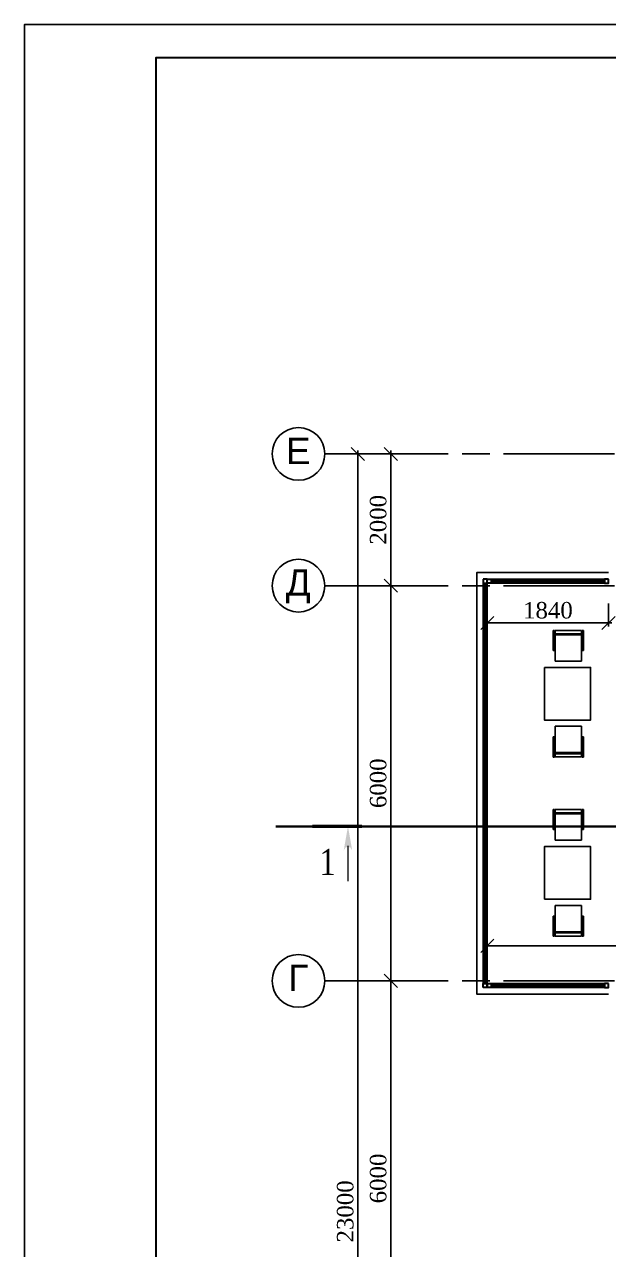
# Model space of a CAD drawing. Header units: inches. Extents: x 2870606 to 3671143, y -733551 to -473558.
# Drawn here: x 3144143 to 3153007, y -510501 to -491903 of the extents above; entities that cross this region are included whole.
import ezdxf

# ---------------------------------------------------------------- set-up
doc = ezdxf.new("R2010")
doc.units = ezdxf.units.IN
doc.header["$MEASUREMENT"] = 0
doc.linetypes.add('ACAD_ISO08W100', pattern=[36, 24, -3, 6, -3])
doc.layers.add('A_Windows', color=160, linetype='Continuous')
doc.styles.add('J~stule', font='dutch.ttf')
doc.styles.add('style1', font='times.ttf')
doc.styles.add('стиль3', font='arial.ttf', dxfattribs={"height": 250})
doc.dimstyles.new('J~style', dxfattribs={"dimscale": 100, "dimtxt": 2.5, "dimasz": 2, "dimexe": 0.55, "dimexo": 0.725, "dimtad": 1, "dimdec": 0, "dimdsep": 46, "dimtxsty": 'J~stule', "dimblk": 'OBLIQUE', "dimcen": 2, "dimdle": 0.5, "dimadec": 0, "dimazin": 0, "dimtfac": 1, "dimtdec": 0, "dimtmove": 0, "dimatfit": 3, "dimfxl": 1, "dimarcsym": 0})

# ---------------------------------------------------------------- blocks, each defined once
blk = doc.blocks.new('_Oblique')
at = {"color": 0, "linetype": 'ByBlock', "lineweight": -2}
blk.add_line((-0.5, -0.5), (0.5, 0.5), dxfattribs=at)
blk = doc.blocks.new('*D310')
at = {"color": 0, "lineweight": -2, "transparency": 16777216}
for p, q in [((3151167, -500696), (3151167, -501044)), ((3153007, -500696), (3153007, -501044)), ((3153057, -500989), (3151117, -500989))]:
    blk.add_line(p, q, dxfattribs=at)
at = {"layer": 'Defpoints', "color": 0, "lineweight": 35, "transparency": 16777216}
for p in [(3151167, -500623), (3153007, -500623), (3151167, -500989)]:
    blk.add_point(p, dxfattribs=at)
at = {"color": 0, "lineweight": -2, "transparency": 16777216, "xscale": 200, "yscale": 200, "zscale": 200, "rotation": 180}
blk.add_blockref('_Oblique', (3151167, -500989), dxfattribs=at)
at = {"color": 0, "lineweight": -2, "transparency": 16777216, "xscale": 200, "yscale": 200, "zscale": 200}
blk.add_blockref('_Oblique', (3153007, -500989), dxfattribs=at)
at = {"color": 0, "transparency": 16777216, "insert": (3152087, -500798), "char_height": 250, "attachment_point": 5, "style": 'J~stule'}
blk.add_mtext('1840', dxfattribs=at)
blk = doc.blocks.new('*D311')
at = {"color": 0, "lineweight": -2, "transparency": 16777216}
for p, q in [((3151167, -505549), (3151167, -505947)), ((3159157, -505545), (3159157, -505947)), ((3151117, -505892), (3159207, -505892))]:
    blk.add_line(p, q, dxfattribs=at)
at = {"layer": 'Defpoints', "color": 0, "lineweight": 35, "transparency": 16777216}
for p in [(3151167, -505477), (3159157, -505473), (3159157, -505892)]:
    blk.add_point(p, dxfattribs=at)
at = {"color": 0, "lineweight": -2, "transparency": 16777216, "xscale": 200, "yscale": 200, "zscale": 200, "rotation": 180}
blk.add_blockref('_Oblique', (3151167, -505892), dxfattribs=at)
at = {"color": 0, "lineweight": -2, "transparency": 16777216, "xscale": 200, "yscale": 200, "zscale": 200}
blk.add_blockref('_Oblique', (3159157, -505892), dxfattribs=at)
at = {"color": 0, "transparency": 16777216, "insert": (3155162, -505702), "char_height": 250, "attachment_point": 5, "style": 'J~stule'}
blk.add_mtext('7990', dxfattribs=at)
blk = doc.blocks.new('*U63')
at = {"color": 7, "lineweight": 30}
for points in [[(0, 60), (60, 60), (60, 0), (0, 0)], [(6200, 60), (6140, 60), (6140, 0), (6200, 0)]]:
    blk.add_lwpolyline(points, close=True, dxfattribs=at)
at = {"color": 4, "lineweight": 25}
for points in [[(60, 60), (6140, 60), (6140, 0), (60, 0)], [(60, 35), (6140, 35), (6140, 25), (60, 25)]]:
    blk.add_lwpolyline(points, close=True, dxfattribs=at)
blk = doc.blocks.new('*U64')
at = {"color": 7, "lineweight": 30}
for points in [[(0, 60), (60, 60), (60, 0), (0, 0)], [(1840, 60), (1780, 60), (1780, 0), (1840, 0)]]:
    blk.add_lwpolyline(points, close=True, dxfattribs=at)
at = {"color": 4, "lineweight": 25}
for points in [[(60, 60), (1780, 60), (1780, 0), (60, 0)], [(60, 35), (1780, 35), (1780, 25), (60, 25)]]:
    blk.add_lwpolyline(points, close=True, dxfattribs=at)
blk = doc.blocks.new('*D349')
at = {"color": 0, "lineweight": -2, "transparency": 16777216}
for p, q in [((3150129, -506423), (3149647, -506423)), ((3149702, -512473), (3149702, -506373)), ((3150129, -512423), (3149647, -512423))]:
    blk.add_line(p, q, dxfattribs=at)
at = {"layer": 'Defpoints', "color": 0, "lineweight": 35, "transparency": 16777216}
for p in [(3149702, -506423), (3150202, -506423), (3150202, -512423)]:
    blk.add_point(p, dxfattribs=at)
at = {"color": 0, "lineweight": -2, "transparency": 16777216, "xscale": 200, "yscale": 200, "zscale": 200}
for p, rotation in [((3149702, -506423), 90), ((3149702, -512423), 270)]:
    blk.add_blockref('_Oblique', p, dxfattribs=dict(at, rotation=rotation))
at = {"color": 0, "transparency": 16777216, "insert": (3149512, -509423), "char_height": 250, "attachment_point": 5, "rotation": 90, "style": 'J~stule'}
blk.add_mtext('6000', dxfattribs=at)
blk = doc.blocks.new('*D350')
at = {"color": 0, "lineweight": -2, "transparency": 16777216}
for p, q in [((3150129, -500423), (3149647, -500423)), ((3149702, -506473), (3149702, -500373)), ((3150129, -506423), (3149647, -506423))]:
    blk.add_line(p, q, dxfattribs=at)
at = {"layer": 'Defpoints', "color": 0, "lineweight": 35, "transparency": 16777216}
for p in [(3149702, -500423), (3150202, -500423), (3150202, -506423)]:
    blk.add_point(p, dxfattribs=at)
at = {"color": 0, "lineweight": -2, "transparency": 16777216, "xscale": 200, "yscale": 200, "zscale": 200}
for p, rotation in [((3149702, -500423), 90), ((3149702, -506423), 270)]:
    blk.add_blockref('_Oblique', p, dxfattribs=dict(at, rotation=rotation))
at = {"color": 0, "transparency": 16777216, "insert": (3149512, -503423), "char_height": 250, "attachment_point": 5, "rotation": 90, "style": 'J~stule'}
blk.add_mtext('6000', dxfattribs=at)
blk = doc.blocks.new('*D351')
at = {"color": 0, "lineweight": -2, "transparency": 16777216}
for p, q in [((3150129, -498423), (3149647, -498423)), ((3149702, -500473), (3149702, -498373)), ((3150129, -500423), (3149647, -500423))]:
    blk.add_line(p, q, dxfattribs=at)
at = {"layer": 'Defpoints', "color": 0, "lineweight": 35, "transparency": 16777216}
for p in [(3149702, -498423), (3150202, -498423), (3150202, -500423)]:
    blk.add_point(p, dxfattribs=at)
at = {"color": 0, "lineweight": -2, "transparency": 16777216, "xscale": 200, "yscale": 200, "zscale": 200}
for p, rotation in [((3149702, -498423), 90), ((3149702, -500423), 270)]:
    blk.add_blockref('_Oblique', p, dxfattribs=dict(at, rotation=rotation))
at = {"color": 0, "transparency": 16777216, "insert": (3149512, -499423), "char_height": 250, "attachment_point": 5, "rotation": 90, "style": 'J~stule'}
blk.add_mtext('2000', dxfattribs=at)
blk = doc.blocks.new('*D352')
at = {"color": 0, "lineweight": -2, "transparency": 16777216}
for p, q in [((3150129, -498423), (3149147, -498423)), ((3149202, -498373), (3149202, -521473)), ((3150129, -521423), (3149147, -521423))]:
    blk.add_line(p, q, dxfattribs=at)
at = {"layer": 'Defpoints', "color": 0, "lineweight": 35, "transparency": 16777216}
for p in [(3150202, -498423), (3149202, -521423), (3150202, -521423)]:
    blk.add_point(p, dxfattribs=at)
at = {"color": 0, "lineweight": -2, "transparency": 16777216, "xscale": 200, "yscale": 200, "zscale": 200}
for p, rotation in [((3149202, -498423), 90), ((3149202, -521423), 270)]:
    blk.add_blockref('_Oblique', p, dxfattribs=dict(at, rotation=rotation))
at = {"color": 0, "transparency": 16777216, "insert": (3149012, -509923), "char_height": 250, "attachment_point": 5, "rotation": 90, "style": 'J~stule'}
blk.add_mtext('23000', dxfattribs=at)

msp = doc.modelspace()

# ---------------------------------------------------------------- linework, layer by layer
at = {"linetype": 'Continuous'}
for p, q in [((3150201.8, -498423.13), (3148701.8, -498423.13)), ((3150201.8, -500423.13), (3148701.8, -500423.13)), ((3150201.8, -506423.13), (3148701.8, -506423.13))]:
    msp.add_line(p, q, dxfattribs=at)
at = {"color": 252, "linetype": 'ACAD_ISO08W100', "ltscale": 70}
for p, q in [((3216095.49, -498423.13), (3150201.8, -498423.13)), ((3216095.49, -500423.13), (3150201.8, -500423.13)), ((3216095.49, -506423.13), (3150201.8, -506423.13))]:
    msp.add_line(p, q, dxfattribs=at)
for p, q in [((3152167.38, -501102), (3152167.38, -501406.41)), ((3152186.88, -501102), (3152167.38, -501102)), ((3152186.88, -501406.41), (3152186.88, -501102)), ((3152195.02, -501151.94), (3152195.02, -501103.5)), ((3152195.02, -501103.5), (3152595.02, -501103.5)), ((3152595.02, -501151.94), (3152195.02, -501151.94)), ((3152195.02, -501568.91), (3152195.02, -501168.91)), ((3152195.02, -501168.91), (3152595.02, -501168.91)), ((3152595.02, -501103.5), (3152595.02, -501151.94)), ((3152595.02, -501168.91), (3152595.02, -501568.91)), ((3152605.42, -501102), (3152605.42, -501406.41)), ((3152624.92, -501102), (3152605.42, -501102)), ((3152624.92, -501406.41), (3152624.92, -501102)), ((3152167.38, -501406.41), (3152186.88, -501406.41)), ((3152595.02, -501568.91), (3152195.02, -501568.91)), ((3152605.42, -501406.41), (3152624.92, -501406.41)), ((3152195.02, -502557.35), (3152195.02, -502957.35)), ((3152595.02, -502557.35), (3152195.02, -502557.35)), ((3152595.02, -502957.35), (3152595.02, -502557.35)), ((3152167.38, -503024.26), (3152167.38, -502719.85)), ((3152167.38, -502719.85), (3152186.88, -502719.85)), ((3152186.88, -502719.85), (3152186.88, -503024.26)), ((3152605.42, -503024.26), (3152605.42, -502719.85)), ((3152605.42, -502719.85), (3152624.92, -502719.85)), ((3152624.92, -502719.85), (3152624.92, -503024.26)), ((3152186.88, -503024.26), (3152167.38, -503024.26)), ((3152195.02, -502957.35), (3152595.02, -502957.35)), ((3152195.02, -502974.32), (3152195.02, -503022.76)), ((3152595.02, -502974.32), (3152195.02, -502974.32)), ((3152195.02, -503022.76), (3152595.02, -503022.76)), ((3152595.02, -503022.76), (3152595.02, -502974.32)), ((3152624.92, -503024.26), (3152605.42, -503024.26)), ((3152167.38, -503822), (3152167.38, -504126.41)), ((3152186.88, -503822), (3152167.38, -503822)), ((3152186.88, -504126.41), (3152186.88, -503822)), ((3152605.42, -503822), (3152605.42, -504126.41)), ((3152624.92, -503822), (3152605.42, -503822)), ((3152624.92, -504126.41), (3152624.92, -503822)), ((3152195.02, -503871.94), (3152195.02, -503823.5)), ((3152195.02, -503823.5), (3152595.02, -503823.5)), ((3152595.02, -503871.94), (3152195.02, -503871.94)), ((3152195.02, -504288.91), (3152195.02, -503888.91)), ((3152195.02, -503888.91), (3152595.02, -503888.91)), ((3152595.02, -503823.5), (3152595.02, -503871.94)), ((3152595.02, -503888.91), (3152595.02, -504288.91)), ((3152167.38, -504126.41), (3152186.88, -504126.41)), ((3152605.42, -504126.41), (3152624.92, -504126.41)), ((3152595.02, -504288.91), (3152195.02, -504288.91)), ((3152195.02, -505277.35), (3152195.02, -505677.35)), ((3152595.02, -505277.35), (3152195.02, -505277.35)), ((3152595.02, -505677.35), (3152595.02, -505277.35)), ((3152167.38, -505744.26), (3152167.38, -505439.85)), ((3152167.38, -505439.85), (3152186.88, -505439.85)), ((3152186.88, -505439.85), (3152186.88, -505744.26)), ((3152605.42, -505744.26), (3152605.42, -505439.85)), ((3152605.42, -505439.85), (3152624.92, -505439.85)), ((3152624.92, -505439.85), (3152624.92, -505744.26)), ((3152195.02, -505677.35), (3152595.02, -505677.35)), ((3152186.88, -505744.26), (3152167.38, -505744.26)), ((3152195.02, -505694.32), (3152195.02, -505742.76)), ((3152595.02, -505694.32), (3152195.02, -505694.32)), ((3152195.02, -505742.76), (3152595.02, -505742.76)), ((3152595.02, -505742.76), (3152595.02, -505694.32)), ((3152624.92, -505744.26), (3152605.42, -505744.26))]:
    msp.add_line(p, q)
at = {"color": 1, "lineweight": 35}
msp.add_line((3147957.41, -504076.79), (3217760.76, -504076.79), dxfattribs=at)
msp.add_lwpolyline([(3144143.15, -545903.23), (3144143.15, -491903.23), (3219143.15, -491903.23), (3219143.15, -545903.23)], close=True)
at = {"lineweight": 30}
msp.add_lwpolyline([(3146143.15, -545403.23), (3146143.15, -492403.23), (3218643.15, -492403.23), (3218643.15, -545403.23)], close=True, dxfattribs=at)
msp.add_lwpolyline([(3153006.57, -506623.13), (3151006.57, -506623.13), (3151006.57, -500223.13), (3153006.57, -500223.13)])
at = {"elevation": 1194.4}
for points in [[(3152035.18, -501663.13), (3152035.18, -502463.13), (3152735.18, -502463.13), (3152735.18, -501663.13), (3152035.18, -501663.13)], [(3152035.18, -505183.13), (3152035.18, -504383.13), (3152735.18, -504383.13), (3152735.18, -505183.13), (3152035.18, -505183.13)]]:
    msp.add_lwpolyline(points, dxfattribs=at)
for points, const_width in [([(3149263.64, -504076.79), (3148513.64, -504076.79)], 50), ([(3149263.64, -504076.79), (3148513.64, -504076.79)], 50), ([(3149052.38, -504372.52), (3149052.38, -504911.85)], 22.5), ([(3149052.38, -504372.52), (3149052.38, -504911.85)], 22.5)]:
    msp.add_lwpolyline(points, dxfattribs=dict(const_width=const_width))
at = {"linetype": 'Continuous'}
for centre in [(3148301.8, -498423.13), (3148301.8, -500423.13), (3148301.8, -506423.13)]:
    msp.add_circle(centre, 400, dxfattribs=at)
for points in [[(3149052.38, -504076.79), (3148988.12, -504441.22), (3149052.38, -504387.3), (3149014.68, -504399.29)], [(3149052.38, -504076.79), (3148988.12, -504441.22), (3149052.38, -504387.3), (3149014.68, -504399.29)], [(3149052.38, -504076.79), (3149052.38, -504387.3), (3149116.64, -504441.22), (3149090.07, -504399.29)], [(3149052.38, -504076.79), (3149052.38, -504387.3), (3149116.64, -504441.22), (3149090.07, -504399.29)]]:
    msp.add_solid(points)

# ---------------------------------------------------------------- block references
at = {"layer": 'A_Windows', "color": 5, "lineweight": 30, "xscale": -1}
for name, p, rotation in [('*U63', (3151166.57, -500323.13), 89.99998460706348), ('*U64', (3153006.57, -500383.13), 359.9999846070635), ('*U64', (3153006.57, -506523.13), 359.9999846070635)]:
    msp.add_blockref(name, p, dxfattribs=dict(at, rotation=rotation))

# ---------------------------------------------------------------- texts
at = {"style": 'style1', "width": 0.8}
msp.add_text('1', height=400, dxfattribs=at).set_placement((3148621.64, -504818.08))
at = {"linetype": 'Continuous', "char_height": 400, "attachment_point": 2, "style": 'стиль3'}
for s, insert in [('Е', (3148297.89, -498177.16)), ('Д', (3148297.89, -500177.16)), ('Г', (3148297.89, -506177.16))]:
    msp.add_mtext(s, dxfattribs=dict(at, insert=insert))

# ---------------------------------------------------------------- dimensions: what is measured, and where the dimension line sits
for base, p1, p2, picture, middle in [((3149201.8, -521423.13), (3150201.8, -498423.13), (3150201.8, -521423.13), '*D352', (3149011.78, -509923.13)), ((3149701.8, -498423.13), (3150201.8, -500423.13), (3150201.8, -498423.13), '*D351', (3149511.78, -499423.13)), ((3149701.8, -500423.13), (3150201.8, -506423.13), (3150201.8, -500423.13), '*D350', (3149511.78, -503423.13)), ((3149701.8, -506423.13), (3150201.8, -512423.13), (3150201.8, -506423.13), '*D349', (3149511.78, -509423.13))]:
    dim = msp.add_linear_dim(base=base, p1=p1, p2=p2, angle=90, dimstyle='J~style', override={"dimdec": 1, "dimtdec": 1})
    dim.commit()
    dim.dimension.update_dxf_attribs({"geometry": picture, "text_midpoint": middle})
for base, p1, p2, picture, middle in [((3151166.57, -500989.33), (3153006.57, -500623.13), (3151166.57, -500623.13), '*D310', (3152086.57, -500798.28)), ((3159156.57, -505891.83), (3151166.57, -505476.99), (3159156.57, -505472.76), '*D311', (3155161.57, -505701.81))]:
    dim = msp.add_linear_dim(base=base, p1=p1, p2=p2, dimstyle='J~style', override={"dimdec": 1, "dimtdec": 1})
    dim.commit()
    dim.dimension.update_dxf_attribs({"geometry": picture, "text_midpoint": middle})

doc.saveas('drawing.dxf')
